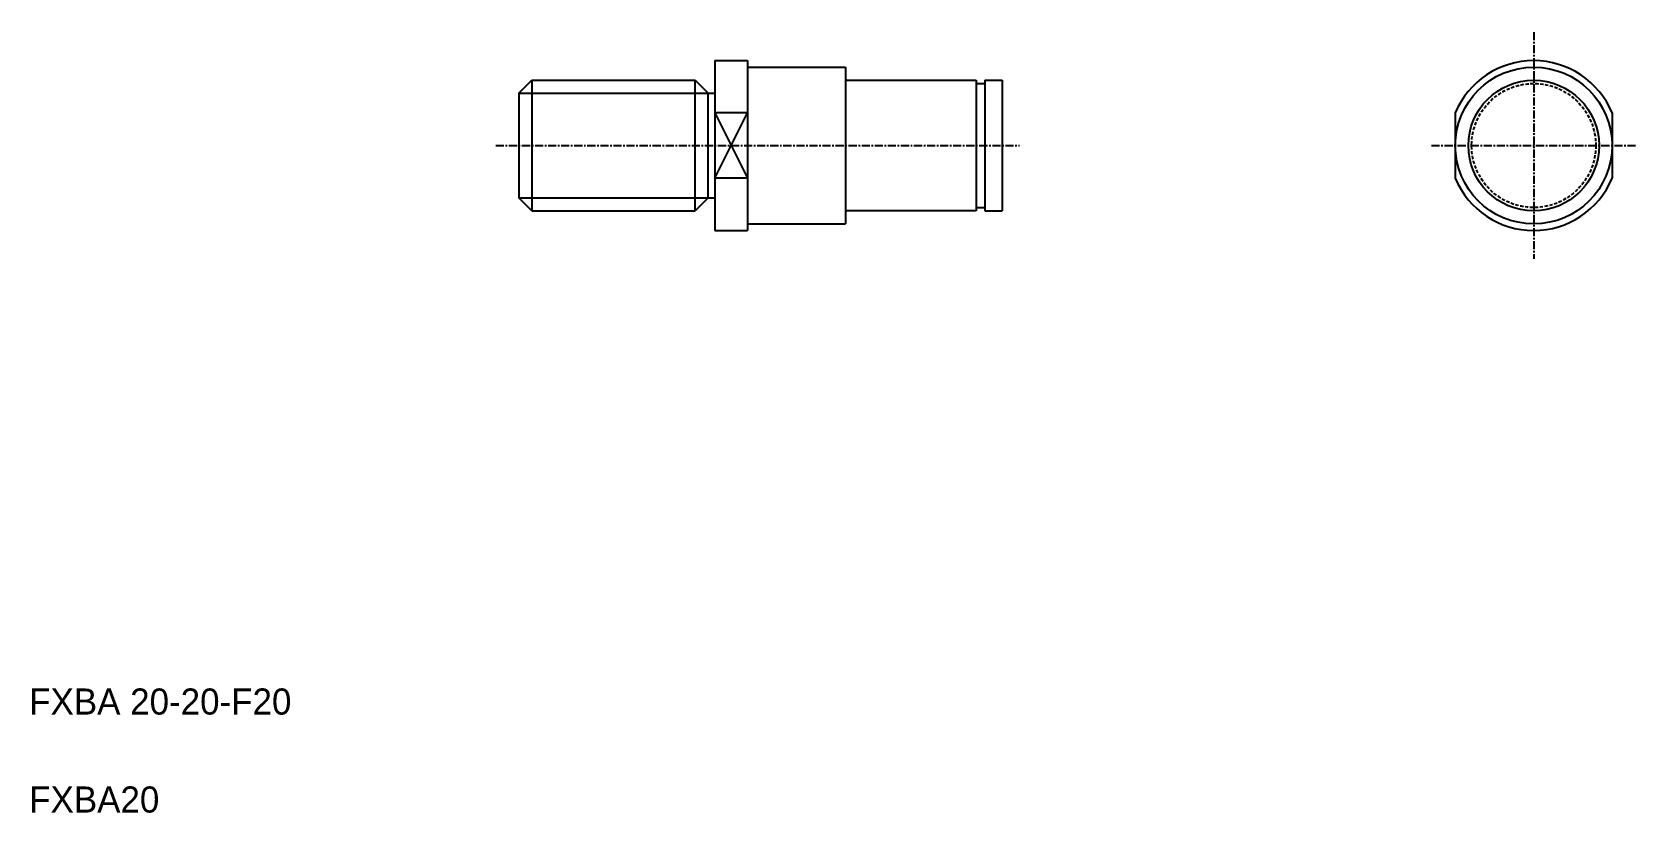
# Model space of a CAD drawing. Extents: x -7 to 239, y 122 to 242.
import ezdxf

# ---------------------------------------------------------------- set-up
doc = ezdxf.new("R2010")
doc.units = 0
doc.linetypes.add('CENTER', pattern=[2, 1.25, -0.25, 0.25, -0.25])
doc.linetypes.add('DASHED', pattern=[0.75, 0.5, -0.25])
doc.layers.get('0').update_dxf_attribs({"linetype": 'CONTINUOUS'})
doc.layers.add('CENTER', color=1, linetype='CENTER')

msp = doc.modelspace()

# ---------------------------------------------------------------- linework, layer by layer
at = {"color": 7, "linetype": 'CONTINUOUS'}
for p, q in [((97.54, 237.54), (97.54, 211.54)), ((97.54, 237.54), (102.54, 237.54)), ((102.54, 237.54), (102.54, 211.54)), ((102.54, 236.54), (117.54, 236.54)), ((117.54, 236.54), (117.54, 212.54)), ((67.54, 232.54), (69.54, 234.54)), ((69.54, 234.54), (69.54, 214.54)), ((69.54, 234.54), (94.54, 234.54)), ((94.54, 214.54), (94.54, 234.54)), ((94.54, 234.54), (96.54, 232.54)), ((117.74, 234.54), (137.54, 234.54)), ((122.69, 234.54), (122.69, 234.54)), ((127.64, 234.54), (127.64, 234.54)), ((137.54, 234.54), (137.54, 214.54)), ((137.54, 234.04), (138.89, 234.04)), ((138.89, 234.54), (138.89, 214.54)), ((138.89, 234.54), (141.54, 234.54)), ((141.54, 234.54), (141.54, 214.54)), ((67.54, 232.54), (67.54, 216.54)), ((96.54, 216.54), (96.54, 232.54)), ((96.54, 232.54), (97.54, 232.54)), ((102.54, 229.54), (97.54, 229.54)), ((210.9, 229.54), (210.9, 219.54)), ((234.9, 229.54), (234.9, 219.54)), ((102.54, 219.54), (97.54, 219.54)), ((69.54, 214.54), (67.54, 216.54)), ((96.54, 216.54), (94.54, 214.54)), ((96.54, 216.54), (97.54, 216.54)), ((69.54, 214.54), (94.54, 214.54)), ((137.54, 214.54), (117.74, 214.54)), ((137.54, 215.04), (138.89, 215.04)), ((138.89, 214.54), (141.54, 214.54)), ((97.54, 211.54), (102.54, 211.54)), ((102.54, 212.54), (117.54, 212.54))]:
    msp.add_line(p, q, dxfattribs=at)
at = {"color": 3, "linetype": 'CONTINUOUS'}
for p, q in [((67.54, 232.54), (96.54, 232.54)), ((97.54, 219.54), (102.54, 229.54)), ((97.54, 229.54), (102.54, 219.54)), ((67.54, 216.54), (96.54, 216.54))]:
    msp.add_line(p, q, dxfattribs=at)
at = {"color": 7, "linetype": 'CONTINUOUS'}
for radius in [12, 10]:
    msp.add_circle((222.9, 224.54), radius, dxfattribs=at)
at = {"color": 3, "linetype": 'DASHED'}
msp.add_circle((222.9, 224.54), 9.5, dxfattribs=at)
at = {"color": 7, "linetype": 'CONTINUOUS'}
for centre, radius, start, end in [((222.9, 224.54), 13, 22.6199, 157.3801), ((117.74, 234.74), 0.2, 180, 270), ((222.9, 224.54), 13, 202.6199, 337.3801), ((117.74, 214.34), 0.2, 90, 180)]:
    msp.add_arc(centre, radius, start, end, dxfattribs=at)
at = {"layer": 'CENTER', "color": 1, "linetype": 'CENTER'}
for p, q in [((222.9, 241.91), (222.9, 207.17)), ((64.04, 224.54), (144.2, 224.54)), ((207.25, 224.54), (238.55, 224.54))]:
    msp.add_line(p, q, dxfattribs=at)

# ---------------------------------------------------------------- texts
at = {"color": 7, "linetype": 'CONTINUOUS'}
for s, p in [('FXBA 20-20-F20', (-7.38, 137.42)), ('FXBA20', (-7.38, 122.42))]:
    msp.add_text(s, height=4, dxfattribs=at).set_placement(p)

doc.saveas('drawing.dxf')
